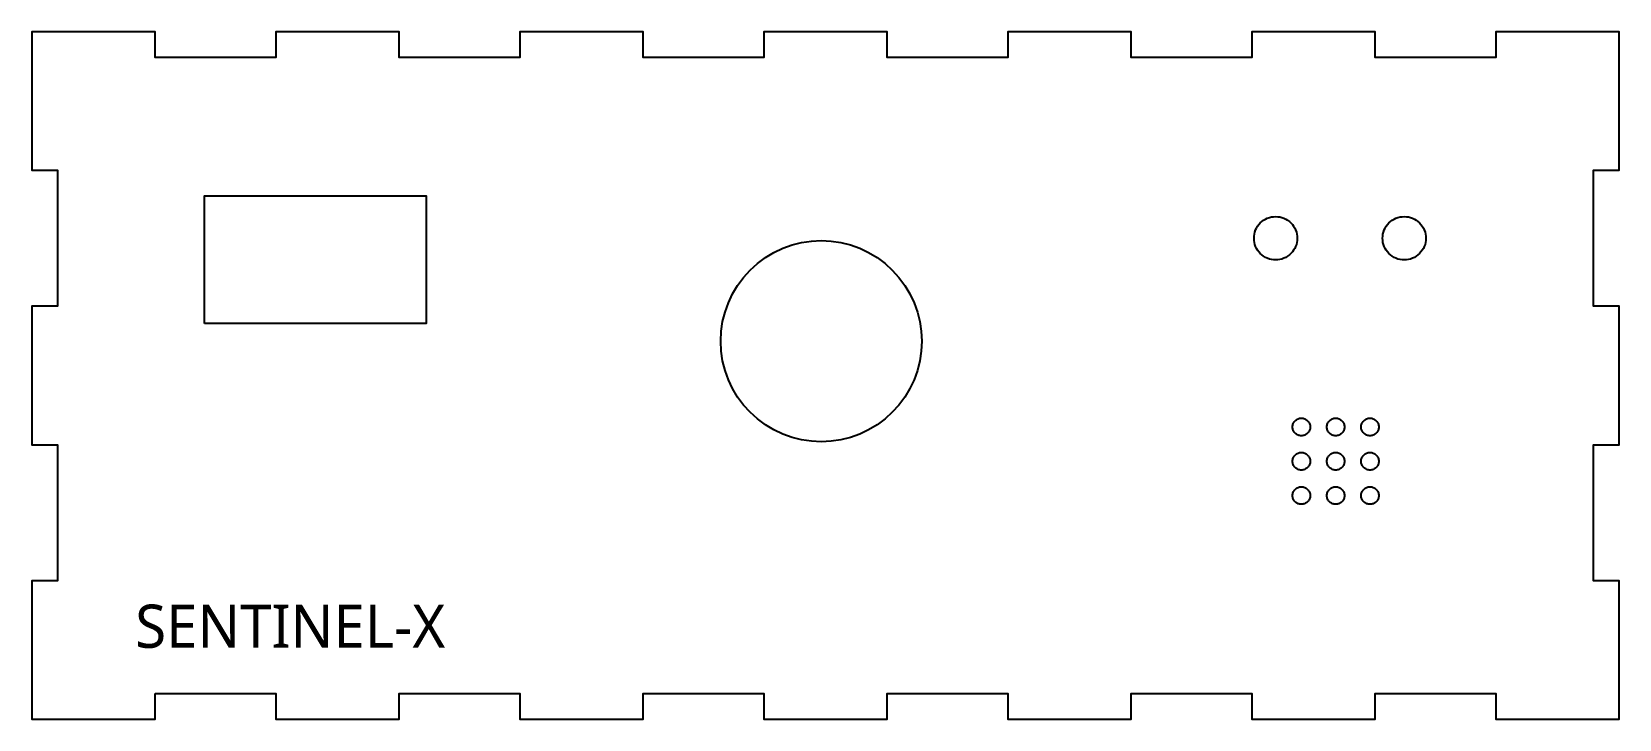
# Model space of a CAD drawing. Header units: millimetres. Extents: x 5 to 190, y 5 to 201.
# Drawn here: x 4.9 to 190.1, y 4.9 to 85.1 of the extents above; entities that cross this region are included whole.
import ezdxf

# ---------------------------------------------------------------- set-up
doc = ezdxf.new("R2010")
doc.units = ezdxf.units.MM
doc.layers.add('DECOUPE', color=1, linetype='Continuous')
doc.layers.add('GRAVURE', color=5, linetype='Continuous')
doc.styles.add('OpenSans', font='OpenSans-Regular.ttf')

msp = doc.modelspace()

# ---------------------------------------------------------------- linework, layer by layer
at = {"layer": 'DECOUPE'}
for points in [[(19.31, 7.93), (33.39, 7.93), (33.39, 4.92), (47.77, 4.92), (47.77, 7.93), (61.85, 7.93), (61.85, 4.92), (76.23, 4.92), (76.23, 7.93), (90.31, 7.93), (90.31, 4.92), (104.69, 4.92), (104.69, 7.93), (118.77, 7.93), (118.77, 4.92), (133.15, 4.92), (133.15, 7.93), (147.23, 7.93), (147.23, 4.92), (161.61, 4.92), (161.61, 7.93), (175.69, 7.93), (175.69, 4.92), (190.08, 4.92), (190.08, 21.07), (187.08, 21.07), (187.08, 36.92), (190.08, 36.92), (190.08, 53.08), (187.08, 53.08), (187.08, 68.93), (190.08, 68.93), (190.08, 85.08), (175.69, 85.08), (175.69, 82.08), (161.61, 82.08), (161.61, 85.08), (147.23, 85.08), (147.23, 82.08), (133.15, 82.08), (133.15, 85.08), (118.77, 85.08), (118.77, 82.08), (104.69, 82.08), (104.69, 85.08), (90.31, 85.08), (90.31, 82.08), (76.23, 82.08), (76.23, 85.08), (61.85, 85.08), (61.85, 82.08), (47.77, 82.08), (47.77, 85.08), (33.39, 85.08), (33.39, 82.08), (19.31, 82.08), (19.31, 85.08), (4.92, 85.08), (4.92, 68.93), (7.93, 68.93), (7.93, 53.08), (4.92, 53.08), (4.92, 36.92), (7.93, 36.92), (7.93, 21.07), (4.92, 21.07), (4.92, 4.92), (19.31, 4.92)], [(25.07, 51.08), (25.07, 65.93), (50.93, 65.93), (50.93, 51.08)], [(149.75, 58.49), (149.51, 58.52), (149.27, 58.58), (149.03, 58.67), (148.81, 58.77), (148.6, 58.9), (148.4, 59.05), (148.21, 59.21), (148.05, 59.4), (147.9, 59.6), (147.77, 59.81), (147.67, 60.03), (147.58, 60.27), (147.52, 60.51), (147.49, 60.75), (147.48, 61), (147.49, 61.25), (147.52, 61.49), (147.58, 61.73), (147.67, 61.97), (147.77, 62.19), (147.9, 62.4), (148.05, 62.6), (148.21, 62.79), (148.4, 62.95), (148.6, 63.1), (148.81, 63.23), (149.03, 63.33), (149.27, 63.42), (149.51, 63.48), (149.75, 63.51), (150, 63.52), (150.25, 63.51), (150.49, 63.48), (150.73, 63.42), (150.97, 63.33), (151.19, 63.23), (151.4, 63.1), (151.6, 62.95), (151.79, 62.79), (151.95, 62.6), (152.1, 62.4), (152.23, 62.19), (152.33, 61.97), (152.42, 61.73), (152.48, 61.49), (152.51, 61.25), (152.52, 61), (152.51, 60.75), (152.48, 60.51), (152.42, 60.27), (152.33, 60.03), (152.23, 59.81), (152.1, 59.6), (151.95, 59.4), (151.79, 59.21), (151.6, 59.05), (151.4, 58.9), (151.19, 58.77), (150.97, 58.67), (150.73, 58.58), (150.49, 58.52), (150.25, 58.49), (150, 58.48)], [(164.75, 58.49), (164.51, 58.52), (164.27, 58.58), (164.03, 58.67), (163.81, 58.77), (163.6, 58.9), (163.4, 59.05), (163.21, 59.21), (163.05, 59.4), (162.9, 59.6), (162.77, 59.81), (162.67, 60.03), (162.58, 60.27), (162.52, 60.51), (162.49, 60.75), (162.48, 61), (162.49, 61.25), (162.52, 61.49), (162.58, 61.73), (162.67, 61.97), (162.77, 62.19), (162.9, 62.4), (163.05, 62.6), (163.21, 62.79), (163.4, 62.95), (163.6, 63.1), (163.81, 63.23), (164.03, 63.33), (164.27, 63.42), (164.51, 63.48), (164.75, 63.51), (165, 63.52), (165.25, 63.51), (165.49, 63.48), (165.73, 63.42), (165.97, 63.33), (166.19, 63.23), (166.4, 63.1), (166.6, 62.95), (166.79, 62.79), (166.95, 62.6), (167.1, 62.4), (167.23, 62.19), (167.33, 61.97), (167.42, 61.73), (167.48, 61.49), (167.51, 61.25), (167.52, 61), (167.51, 60.75), (167.48, 60.51), (167.42, 60.27), (167.33, 60.03), (167.23, 59.81), (167.1, 59.6), (166.95, 59.4), (166.79, 59.21), (166.6, 59.05), (166.4, 58.9), (166.19, 58.77), (165.97, 58.67), (165.73, 58.58), (165.49, 58.52), (165.25, 58.49), (165, 58.48)], [(95.85, 37.33), (94.71, 37.5), (93.6, 37.78), (92.51, 38.17), (91.47, 38.66), (90.49, 39.25), (89.56, 39.94), (88.71, 40.71), (87.94, 41.56), (87.25, 42.49), (86.66, 43.47), (86.17, 44.51), (85.78, 45.6), (85.5, 46.71), (85.33, 47.85), (85.28, 49), (85.33, 50.15), (85.5, 51.29), (85.78, 52.4), (86.17, 53.49), (86.66, 54.53), (87.25, 55.51), (87.94, 56.44), (88.71, 57.29), (89.56, 58.06), (90.49, 58.75), (91.47, 59.34), (92.51, 59.83), (93.6, 60.22), (94.71, 60.5), (95.85, 60.67), (97, 60.72), (98.15, 60.67), (99.29, 60.5), (100.4, 60.22), (101.49, 59.83), (102.53, 59.34), (103.51, 58.75), (104.44, 58.06), (105.29, 57.29), (106.06, 56.44), (106.75, 55.51), (107.34, 54.53), (107.83, 53.49), (108.22, 52.4), (108.5, 51.29), (108.67, 50.15), (108.72, 49), (108.67, 47.85), (108.5, 46.71), (108.22, 45.6), (107.83, 44.51), (107.34, 43.47), (106.75, 42.49), (106.06, 41.56), (105.29, 40.71), (104.44, 39.94), (103.51, 39.25), (102.53, 38.66), (101.49, 38.17), (100.4, 37.78), (99.29, 37.5), (98.15, 37.33), (97, 37.28)], [(152.9, 37.98), (152.8, 37.99), (152.7, 38.02), (152.61, 38.05), (152.52, 38.1), (152.43, 38.15), (152.35, 38.21), (152.28, 38.28), (152.21, 38.35), (152.15, 38.43), (152.1, 38.52), (152.05, 38.61), (152.02, 38.7), (151.99, 38.8), (151.98, 38.9), (151.98, 39), (151.98, 39.1), (151.99, 39.2), (152.02, 39.3), (152.05, 39.39), (152.1, 39.48), (152.15, 39.57), (152.21, 39.65), (152.28, 39.72), (152.35, 39.79), (152.43, 39.85), (152.52, 39.9), (152.61, 39.95), (152.7, 39.98), (152.8, 40.01), (152.9, 40.02), (153, 40.02), (153.1, 40.02), (153.2, 40.01), (153.3, 39.98), (153.39, 39.95), (153.48, 39.9), (153.57, 39.85), (153.65, 39.79), (153.72, 39.72), (153.79, 39.65), (153.85, 39.57), (153.9, 39.48), (153.95, 39.39), (153.98, 39.3), (154.01, 39.2), (154.02, 39.1), (154.02, 39), (154.02, 38.9), (154.01, 38.8), (153.98, 38.7), (153.95, 38.61), (153.9, 38.52), (153.85, 38.43), (153.79, 38.35), (153.72, 38.28), (153.65, 38.21), (153.57, 38.15), (153.48, 38.1), (153.39, 38.05), (153.3, 38.02), (153.2, 37.99), (153.1, 37.98), (153, 37.98)], [(156.9, 37.98), (156.8, 37.99), (156.7, 38.02), (156.61, 38.05), (156.52, 38.1), (156.43, 38.15), (156.35, 38.21), (156.28, 38.28), (156.21, 38.35), (156.15, 38.43), (156.1, 38.52), (156.05, 38.61), (156.02, 38.7), (155.99, 38.8), (155.98, 38.9), (155.98, 39), (155.98, 39.1), (155.99, 39.2), (156.02, 39.3), (156.05, 39.39), (156.1, 39.48), (156.15, 39.57), (156.21, 39.65), (156.28, 39.72), (156.35, 39.79), (156.43, 39.85), (156.52, 39.9), (156.61, 39.95), (156.7, 39.98), (156.8, 40.01), (156.9, 40.02), (157, 40.02), (157.1, 40.02), (157.2, 40.01), (157.3, 39.98), (157.39, 39.95), (157.48, 39.9), (157.57, 39.85), (157.65, 39.79), (157.72, 39.72), (157.79, 39.65), (157.85, 39.57), (157.9, 39.48), (157.95, 39.39), (157.98, 39.3), (158.01, 39.2), (158.02, 39.1), (158.02, 39), (158.02, 38.9), (158.01, 38.8), (157.98, 38.7), (157.95, 38.61), (157.9, 38.52), (157.85, 38.43), (157.79, 38.35), (157.72, 38.28), (157.65, 38.21), (157.57, 38.15), (157.48, 38.1), (157.39, 38.05), (157.3, 38.02), (157.2, 37.99), (157.1, 37.98), (157, 37.98)], [(160.9, 37.98), (160.8, 37.99), (160.7, 38.02), (160.61, 38.05), (160.52, 38.1), (160.43, 38.15), (160.35, 38.21), (160.28, 38.28), (160.21, 38.35), (160.15, 38.43), (160.1, 38.52), (160.05, 38.61), (160.02, 38.7), (159.99, 38.8), (159.98, 38.9), (159.98, 39), (159.98, 39.1), (159.99, 39.2), (160.02, 39.3), (160.05, 39.39), (160.1, 39.48), (160.15, 39.57), (160.21, 39.65), (160.28, 39.72), (160.35, 39.79), (160.43, 39.85), (160.52, 39.9), (160.61, 39.95), (160.7, 39.98), (160.8, 40.01), (160.9, 40.02), (161, 40.02), (161.1, 40.02), (161.2, 40.01), (161.3, 39.98), (161.39, 39.95), (161.48, 39.9), (161.57, 39.85), (161.65, 39.79), (161.72, 39.72), (161.79, 39.65), (161.85, 39.57), (161.9, 39.48), (161.95, 39.39), (161.98, 39.3), (162.01, 39.2), (162.02, 39.1), (162.02, 39), (162.02, 38.9), (162.01, 38.8), (161.98, 38.7), (161.95, 38.61), (161.9, 38.52), (161.85, 38.43), (161.79, 38.35), (161.72, 38.28), (161.65, 38.21), (161.57, 38.15), (161.48, 38.1), (161.39, 38.05), (161.3, 38.02), (161.2, 37.99), (161.1, 37.98), (161, 37.98)], [(152.9, 33.98), (152.8, 33.99), (152.7, 34.02), (152.61, 34.05), (152.52, 34.1), (152.43, 34.15), (152.35, 34.21), (152.28, 34.28), (152.21, 34.35), (152.15, 34.43), (152.1, 34.52), (152.05, 34.61), (152.02, 34.7), (151.99, 34.8), (151.98, 34.9), (151.98, 35), (151.98, 35.1), (151.99, 35.2), (152.02, 35.3), (152.05, 35.39), (152.1, 35.48), (152.15, 35.57), (152.21, 35.65), (152.28, 35.72), (152.35, 35.79), (152.43, 35.85), (152.52, 35.9), (152.61, 35.95), (152.7, 35.98), (152.8, 36.01), (152.9, 36.02), (153, 36.02), (153.1, 36.02), (153.2, 36.01), (153.3, 35.98), (153.39, 35.95), (153.48, 35.9), (153.57, 35.85), (153.65, 35.79), (153.72, 35.72), (153.79, 35.65), (153.85, 35.57), (153.9, 35.48), (153.95, 35.39), (153.98, 35.3), (154.01, 35.2), (154.02, 35.1), (154.02, 35), (154.02, 34.9), (154.01, 34.8), (153.98, 34.7), (153.95, 34.61), (153.9, 34.52), (153.85, 34.43), (153.79, 34.35), (153.72, 34.28), (153.65, 34.21), (153.57, 34.15), (153.48, 34.1), (153.39, 34.05), (153.3, 34.02), (153.2, 33.99), (153.1, 33.98), (153, 33.98)], [(156.9, 33.98), (156.8, 33.99), (156.7, 34.02), (156.61, 34.05), (156.52, 34.1), (156.43, 34.15), (156.35, 34.21), (156.28, 34.28), (156.21, 34.35), (156.15, 34.43), (156.1, 34.52), (156.05, 34.61), (156.02, 34.7), (155.99, 34.8), (155.98, 34.9), (155.98, 35), (155.98, 35.1), (155.99, 35.2), (156.02, 35.3), (156.05, 35.39), (156.1, 35.48), (156.15, 35.57), (156.21, 35.65), (156.28, 35.72), (156.35, 35.79), (156.43, 35.85), (156.52, 35.9), (156.61, 35.95), (156.7, 35.98), (156.8, 36.01), (156.9, 36.02), (157, 36.02), (157.1, 36.02), (157.2, 36.01), (157.3, 35.98), (157.39, 35.95), (157.48, 35.9), (157.57, 35.85), (157.65, 35.79), (157.72, 35.72), (157.79, 35.65), (157.85, 35.57), (157.9, 35.48), (157.95, 35.39), (157.98, 35.3), (158.01, 35.2), (158.02, 35.1), (158.02, 35), (158.02, 34.9), (158.01, 34.8), (157.98, 34.7), (157.95, 34.61), (157.9, 34.52), (157.85, 34.43), (157.79, 34.35), (157.72, 34.28), (157.65, 34.21), (157.57, 34.15), (157.48, 34.1), (157.39, 34.05), (157.3, 34.02), (157.2, 33.99), (157.1, 33.98), (157, 33.98)], [(160.9, 33.98), (160.8, 33.99), (160.7, 34.02), (160.61, 34.05), (160.52, 34.1), (160.43, 34.15), (160.35, 34.21), (160.28, 34.28), (160.21, 34.35), (160.15, 34.43), (160.1, 34.52), (160.05, 34.61), (160.02, 34.7), (159.99, 34.8), (159.98, 34.9), (159.98, 35), (159.98, 35.1), (159.99, 35.2), (160.02, 35.3), (160.05, 35.39), (160.1, 35.48), (160.15, 35.57), (160.21, 35.65), (160.28, 35.72), (160.35, 35.79), (160.43, 35.85), (160.52, 35.9), (160.61, 35.95), (160.7, 35.98), (160.8, 36.01), (160.9, 36.02), (161, 36.02), (161.1, 36.02), (161.2, 36.01), (161.3, 35.98), (161.39, 35.95), (161.48, 35.9), (161.57, 35.85), (161.65, 35.79), (161.72, 35.72), (161.79, 35.65), (161.85, 35.57), (161.9, 35.48), (161.95, 35.39), (161.98, 35.3), (162.01, 35.2), (162.02, 35.1), (162.02, 35), (162.02, 34.9), (162.01, 34.8), (161.98, 34.7), (161.95, 34.61), (161.9, 34.52), (161.85, 34.43), (161.79, 34.35), (161.72, 34.28), (161.65, 34.21), (161.57, 34.15), (161.48, 34.1), (161.39, 34.05), (161.3, 34.02), (161.2, 33.99), (161.1, 33.98), (161, 33.98)], [(152.9, 29.98), (152.8, 29.99), (152.7, 30.02), (152.61, 30.05), (152.52, 30.1), (152.43, 30.15), (152.35, 30.21), (152.28, 30.28), (152.21, 30.35), (152.15, 30.43), (152.1, 30.52), (152.05, 30.61), (152.02, 30.7), (151.99, 30.8), (151.98, 30.9), (151.98, 31), (151.98, 31.1), (151.99, 31.2), (152.02, 31.3), (152.05, 31.39), (152.1, 31.48), (152.15, 31.57), (152.21, 31.65), (152.28, 31.72), (152.35, 31.79), (152.43, 31.85), (152.52, 31.9), (152.61, 31.95), (152.7, 31.98), (152.8, 32.01), (152.9, 32.02), (153, 32.02), (153.1, 32.02), (153.2, 32.01), (153.3, 31.98), (153.39, 31.95), (153.48, 31.9), (153.57, 31.85), (153.65, 31.79), (153.72, 31.72), (153.79, 31.65), (153.85, 31.57), (153.9, 31.48), (153.95, 31.39), (153.98, 31.3), (154.01, 31.2), (154.02, 31.1), (154.02, 31), (154.02, 30.9), (154.01, 30.8), (153.98, 30.7), (153.95, 30.61), (153.9, 30.52), (153.85, 30.43), (153.79, 30.35), (153.72, 30.28), (153.65, 30.21), (153.57, 30.15), (153.48, 30.1), (153.39, 30.05), (153.3, 30.02), (153.2, 29.99), (153.1, 29.98), (153, 29.98)], [(156.9, 29.98), (156.8, 29.99), (156.7, 30.02), (156.61, 30.05), (156.52, 30.1), (156.43, 30.15), (156.35, 30.21), (156.28, 30.28), (156.21, 30.35), (156.15, 30.43), (156.1, 30.52), (156.05, 30.61), (156.02, 30.7), (155.99, 30.8), (155.98, 30.9), (155.98, 31), (155.98, 31.1), (155.99, 31.2), (156.02, 31.3), (156.05, 31.39), (156.1, 31.48), (156.15, 31.57), (156.21, 31.65), (156.28, 31.72), (156.35, 31.79), (156.43, 31.85), (156.52, 31.9), (156.61, 31.95), (156.7, 31.98), (156.8, 32.01), (156.9, 32.02), (157, 32.02), (157.1, 32.02), (157.2, 32.01), (157.3, 31.98), (157.39, 31.95), (157.48, 31.9), (157.57, 31.85), (157.65, 31.79), (157.72, 31.72), (157.79, 31.65), (157.85, 31.57), (157.9, 31.48), (157.95, 31.39), (157.98, 31.3), (158.01, 31.2), (158.02, 31.1), (158.02, 31), (158.02, 30.9), (158.01, 30.8), (157.98, 30.7), (157.95, 30.61), (157.9, 30.52), (157.85, 30.43), (157.79, 30.35), (157.72, 30.28), (157.65, 30.21), (157.57, 30.15), (157.48, 30.1), (157.39, 30.05), (157.3, 30.02), (157.2, 29.99), (157.1, 29.98), (157, 29.98)], [(160.9, 29.98), (160.8, 29.99), (160.7, 30.02), (160.61, 30.05), (160.52, 30.1), (160.43, 30.15), (160.35, 30.21), (160.28, 30.28), (160.21, 30.35), (160.15, 30.43), (160.1, 30.52), (160.05, 30.61), (160.02, 30.7), (159.99, 30.8), (159.98, 30.9), (159.98, 31), (159.98, 31.1), (159.99, 31.2), (160.02, 31.3), (160.05, 31.39), (160.1, 31.48), (160.15, 31.57), (160.21, 31.65), (160.28, 31.72), (160.35, 31.79), (160.43, 31.85), (160.52, 31.9), (160.61, 31.95), (160.7, 31.98), (160.8, 32.01), (160.9, 32.02), (161, 32.02), (161.1, 32.02), (161.2, 32.01), (161.3, 31.98), (161.39, 31.95), (161.48, 31.9), (161.57, 31.85), (161.65, 31.79), (161.72, 31.72), (161.79, 31.65), (161.85, 31.57), (161.9, 31.48), (161.95, 31.39), (161.98, 31.3), (162.01, 31.2), (162.02, 31.1), (162.02, 31), (162.02, 30.9), (162.01, 30.8), (161.98, 30.7), (161.95, 30.61), (161.9, 30.52), (161.85, 30.43), (161.79, 30.35), (161.72, 30.28), (161.65, 30.21), (161.57, 30.15), (161.48, 30.1), (161.39, 30.05), (161.3, 30.02), (161.2, 29.99), (161.1, 29.98), (161, 29.98)]]:
    msp.add_lwpolyline(points, close=True, dxfattribs=at)

# ---------------------------------------------------------------- texts
at = {"layer": 'GRAVURE', "style": 'OpenSans'}
msp.add_text('SENTINEL-X', height=5.04, dxfattribs=at).set_placement((17, 13.25))

doc.saveas('drawing.dxf')
